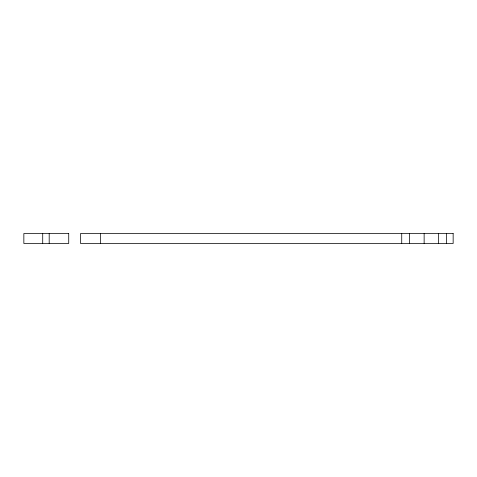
<?xml version="1.0" encoding="UTF-8"?>
<svg xmlns="http://www.w3.org/2000/svg" width="477" height="477" viewBox="0 0 477 477"><rect width="100%" height="100%" fill="white"/><g stroke="black" fill="none" stroke-linecap="round" stroke-linejoin="round"><path stroke-width="0.72" d="M446.603 233.521L446.603 243.479M438.59 233.521L438.59 243.479M424.136 233.521L424.136 243.479M409.51 233.521L409.51 243.479M401.729 233.521L401.729 243.479M100.48 233.521L100.48 243.479M49.191 233.521L49.191 243.479M42.715 233.521L42.715 243.479M68.724 233.521L23.85 233.521L23.85 243.479L68.724 243.479L68.724 233.521M453.15 233.521L80.547 233.521L80.547 243.479L453.15 243.479L453.15 233.521"/></g></svg>
